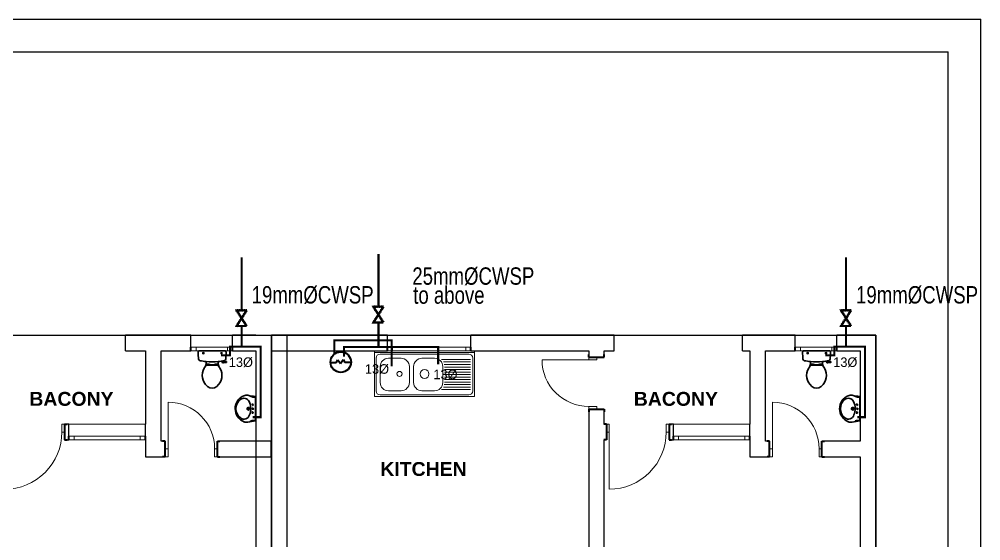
# Model space of a CAD drawing. Header units: inches. Extents: x 23 to 2032867, y 13 to 664695.
# Drawn here: x 403414 to 417234, y 501557 to 509062 of the extents above; entities that cross this region are included whole.
import ezdxf

# ---------------------------------------------------------------- set-up
doc = ezdxf.new("R2010")
doc.units = ezdxf.units.IN
doc.header["$MEASUREMENT"] = 0
for name, pattern in [('ACAD_ISO10W100', [18, 12, -3, 0, -3]), ('DASHDOT', [1, 0.5, -0.25, 0, -0.25]), ('DASHED1', [1, 0.3, -0.4, 0.3]), ('DOTDASH', [1, 0.3, -0.2, 0, -0.2, 0.3]), ('Hidden Line', [391.222223, 282.222223, -109])]:
    doc.linetypes.add(name, pattern=pattern)
for name, color, linetype, lineweight, true_color in [('Annotation - Text_Pen_No__86', 7, 'Continuous', 20, 0x5555ff), ('ARCHICAD Doors_Pen_No__23', 7, 'Continuous', 20, 0xff6600), ('ARCHICAD Doors_Pen_No__3', 7, 'Continuous', 18, 0xff6600), ('ARCHICAD Windows_Pen_No__23', 7, 'Continuous', 20, 0xff6600), ('ARCHICAD Windows_Pen_No__3', 7, 'Continuous', 18, 0xff6600), ('Structural - Bearing_Pen_No__89', 7, 'Continuous', 20, 0x71cebe)]:
    doc.layers.add(name, color=color, linetype=linetype, lineweight=lineweight, true_color=true_color)
for name, color, linetype, lineweight in [('ARCHICAD Doors_Pen_No__27', 7, 'Continuous', 35), ('ARCHICAD Windows_Pen_No__27', 7, 'Continuous', 35), ('Building', 8, 'Continuous', 18), ('Structural - Bearing_Pen_No__27', 7, 'Continuous', 35), ('WATER SUPPLY', 5, 'ACAD_ISO10W100', 50), ('watersupply', 4, 'DASHDOT', 25)]:
    doc.layers.add(name, color=color, linetype=linetype, lineweight=lineweight)
doc.layers.add('LIAB', color=8, linetype='Continuous')
doc.layers.add('PLOTYR', color=15, linetype='Continuous')
doc.styles.add('GENERATED_STYLE_2', font='arialbd.ttf')
doc.styles.add('SPIRITTXTSTYLE1', font='ORIG2')

msp = doc.modelspace()

# ---------------------------------------------------------------- linework, layer by layer
at = {"layer": 'ARCHICAD Doors_Pen_No__23', "color": 8, "linetype": 'Continuous'}
for p, q in [((411598.449, 504200.216), (411598.449, 504160.216)), ((411713.449, 504200.216), (411598.449, 504200.216)), ((411598.449, 504160.216), (411713.449, 504160.216)), ((411713.449, 504160.216), (411713.449, 504200.216)), ((411713.449, 503490.216), (411598.449, 503490.216)), ((411598.449, 503490.216), (411598.449, 503450.216)), ((411713.449, 503450.216), (411713.449, 503490.216)), ((411598.449, 503450.216), (411713.449, 503450.216)), ((404066.46, 503235.429), (404026.46, 503235.429)), ((404026.46, 503235.429), (404026.46, 503120.429)), ((404066.46, 503120.429), (404066.46, 503235.429)), ((411893.478, 503235.429), (411853.478, 503235.429)), ((411853.478, 503235.429), (411853.478, 503120.429)), ((411893.478, 503120.429), (411893.478, 503235.429)), ((412753.478, 503235.429), (412713.478, 503235.429)), ((412713.478, 503235.429), (412713.478, 503120.429)), ((412753.478, 503120.429), (412753.478, 503235.429)), ((404026.46, 503120.429), (404066.46, 503120.429)), ((411853.478, 503120.429), (411893.478, 503120.429)), ((412713.478, 503120.429), (412753.478, 503120.429)), ((405512.504, 502881.924), (405552.504, 502881.924)), ((405512.504, 502766.924), (405512.504, 502881.924)), ((405552.504, 502881.924), (405552.504, 502766.924)), ((406222.504, 502766.924), (406222.504, 502881.924)), ((406222.504, 502881.924), (406262.504, 502881.924)), ((406262.504, 502881.924), (406262.504, 502766.924)), ((414199.522, 502881.924), (414239.522, 502881.924)), ((414199.522, 502766.924), (414199.522, 502881.924)), ((414239.522, 502881.924), (414239.522, 502766.924)), ((414909.522, 502766.924), (414909.522, 502881.924)), ((414909.522, 502881.924), (414949.522, 502881.924)), ((414949.522, 502881.924), (414949.522, 502766.924)), ((405552.504, 502766.924), (405512.504, 502766.924)), ((406262.504, 502766.924), (406222.504, 502766.924)), ((414239.522, 502766.924), (414199.522, 502766.924)), ((414949.522, 502766.924), (414909.522, 502766.924))]:
    msp.add_line(p, q, dxfattribs=at)
at = {"layer": 'ARCHICAD Doors_Pen_No__27', "color": 8, "linetype": 'Continuous'}
for p, q in [((411598.449, 504200.216), (411598.449, 504237.216)), ((411598.449, 504200.216), (411713.449, 504200.216)), ((411713.449, 504200.216), (411823.449, 504200.216)), ((411823.449, 504200.216), (411823.449, 504237.216)), ((411598.449, 503450.216), (411713.449, 503450.216)), ((411598.449, 503450.216), (411598.449, 503413.216)), ((411713.449, 503450.216), (411823.449, 503450.216)), ((411823.449, 503450.216), (411823.449, 503413.216)), ((404066.46, 503235.429), (404066.46, 503120.429)), ((404066.46, 503235.429), (404103.46, 503235.429)), ((411853.478, 503235.429), (411816.478, 503235.429)), ((411853.478, 503235.429), (411853.478, 503120.429)), ((412753.478, 503235.429), (412753.478, 503120.429)), ((412753.478, 503235.429), (412790.478, 503235.429)), ((404066.46, 503120.429), (404066.46, 503010.429)), ((411853.478, 503120.429), (411853.478, 503010.429)), ((412753.478, 503120.429), (412753.478, 503010.429)), ((404066.46, 503010.429), (404103.46, 503010.429)), ((405512.504, 502991.924), (405475.504, 502991.924)), ((405512.504, 502881.924), (405512.504, 502991.924)), ((406262.504, 502881.924), (406262.504, 502991.924)), ((406262.504, 502991.924), (406299.504, 502991.924)), ((411853.478, 503010.429), (411816.478, 503010.429)), ((412753.478, 503010.429), (412790.478, 503010.429)), ((414199.522, 502991.924), (414162.522, 502991.924)), ((414199.522, 502881.924), (414199.522, 502991.924)), ((414949.522, 502881.924), (414949.522, 502991.924)), ((414949.522, 502991.924), (414986.522, 502991.924)), ((405512.504, 502766.924), (405512.504, 502881.924)), ((406262.504, 502766.924), (406262.504, 502881.924)), ((414199.522, 502766.924), (414199.522, 502881.924)), ((414949.522, 502766.924), (414949.522, 502881.924)), ((405512.504, 502766.924), (405475.504, 502766.924)), ((406262.504, 502766.924), (406299.504, 502766.924)), ((414199.522, 502766.924), (414162.522, 502766.924)), ((414949.522, 502766.924), (414986.522, 502766.924))]:
    msp.add_line(p, q, dxfattribs=at)
at = {"layer": 'ARCHICAD Doors_Pen_No__3', "color": 8, "linetype": 'Continuous'}
for p, q in [((411598.449, 504160.216), (410928.449, 504160.216)), ((405552.504, 502881.924), (405552.504, 503551.924)), ((414239.522, 502881.924), (414239.522, 503551.924)), ((411893.478, 503120.429), (411893.478, 502300.429))]:
    msp.add_line(p, q, dxfattribs=at)
for centre, major_axis, start_param, end_param in [((411598.449, 504160.216), (473.762, 473.762), 2.35619449, 3.926990817), ((403206.46, 503120.429), (579.828, 579.828), 3.926990817, 5.497787144), ((411893.478, 503120.429), (579.828, 579.828), 3.926990817, 5.497787144)]:
    msp.add_ellipse(centre, major_axis=major_axis, ratio=1, start_param=start_param, end_param=end_param, dxfattribs=at)
at = {"layer": 'ARCHICAD Doors_Pen_No__3', "color": 8, "linetype": 'Continuous', "extrusion": (0, 0, -1)}
for centre in [(405552.504, 502881.924), (414239.522, 502881.924)]:
    msp.add_ellipse(centre, major_axis=(473.762, 473.762), ratio=1, start_param=-0.785398163, end_param=0.785398163, dxfattribs=at)
at = {"layer": 'ARCHICAD Windows_Pen_No__23', "color": 8, "linetype": 'Continuous'}
for p, q in [((405880.111, 504341.893), (405955.111, 504341.893)), ((405955.111, 504291.893), (405880.111, 504291.893)), ((405955.111, 504341.893), (405955.111, 504291.893)), ((406405.111, 504291.893), (406405.111, 504341.893)), ((406405.111, 504341.893), (406480.111, 504341.893)), ((406480.111, 504291.893), (406405.111, 504291.893)), ((408652.123, 504291.893), (408727.123, 504291.893)), ((408781.149, 504341.893), (408706.149, 504341.893)), ((408706.149, 504291.893), (408781.149, 504291.893)), ((408781.149, 504291.893), (408781.149, 504341.893)), ((409777.123, 504291.893), (409852.123, 504291.893)), ((409906.149, 504341.893), (409831.149, 504341.893)), ((409831.149, 504341.893), (409831.149, 504291.893)), ((409831.149, 504291.893), (409906.149, 504291.893)), ((414567.129, 504341.893), (414642.129, 504341.893)), ((414642.129, 504291.893), (414567.129, 504291.893)), ((414642.129, 504341.893), (414642.129, 504291.893)), ((415092.129, 504291.893), (415092.129, 504341.893)), ((415092.129, 504341.893), (415167.129, 504341.893)), ((415167.129, 504291.893), (415092.129, 504291.893)), ((404128.575, 503060.429), (404203.575, 503060.429)), ((404203.575, 503060.429), (404203.575, 503010.429)), ((405153.575, 503010.429), (405153.575, 503060.429)), ((405153.575, 503060.429), (405228.575, 503060.429)), ((412815.593, 503060.429), (412890.593, 503060.429)), ((412890.593, 503060.429), (412890.593, 503010.429)), ((413840.593, 503010.429), (413840.593, 503060.429)), ((413840.593, 503060.429), (413915.593, 503060.429)), ((404203.575, 503010.429), (404128.575, 503010.429)), ((405228.575, 503010.429), (405153.575, 503010.429)), ((412890.593, 503010.429), (412815.593, 503010.429)), ((413915.593, 503010.429), (413840.593, 503010.429))]:
    msp.add_line(p, q, dxfattribs=at)
at = {"layer": 'ARCHICAD Windows_Pen_No__27', "color": 8, "linetype": 'Continuous'}
for p, q in [((405880.111, 504291.893), (405880.111, 504341.893)), ((406480.111, 504291.893), (406480.111, 504341.893)), ((408706.149, 504291.893), (408706.149, 504341.893)), ((409906.149, 504291.893), (409906.149, 504341.893)), ((414567.129, 504291.893), (414567.129, 504341.893)), ((415167.129, 504291.893), (415167.129, 504341.893)), ((404128.575, 503010.429), (404128.575, 503060.429)), ((405228.575, 503010.429), (405228.575, 503060.429)), ((412815.593, 503010.429), (412815.593, 503060.429)), ((413915.593, 503010.429), (413915.593, 503060.429))]:
    msp.add_line(p, q, dxfattribs=at)
at = {"layer": 'ARCHICAD Windows_Pen_No__3', "color": 8, "linetype": 'Continuous'}
for p, q in [((406480.111, 504516.893), (405880.111, 504516.893)), ((409906.149, 504516.893), (408706.149, 504516.893)), ((415167.129, 504516.893), (414567.129, 504516.893)), ((406480.111, 504291.893), (405880.111, 504291.893)), ((405955.111, 504341.893), (406405.111, 504341.893)), ((406405.111, 504291.893), (405955.111, 504291.893)), ((409852.123, 504291.893), (408652.123, 504291.893)), ((409906.149, 504291.893), (408706.149, 504291.893)), ((408727.123, 504291.893), (409777.123, 504291.893)), ((409831.149, 504341.893), (408781.149, 504341.893)), ((408781.149, 504291.893), (409831.149, 504291.893)), ((415167.129, 504291.893), (414567.129, 504291.893)), ((414642.129, 504341.893), (415092.129, 504341.893)), ((415092.129, 504291.893), (414642.129, 504291.893)), ((405228.575, 503235.429), (404128.575, 503235.429)), ((413915.593, 503235.429), (412815.593, 503235.429)), ((404203.575, 503060.429), (405153.575, 503060.429)), ((412890.593, 503060.429), (413840.593, 503060.429)), ((405228.575, 503010.429), (404128.575, 503010.429)), ((405153.575, 503010.429), (404203.575, 503010.429)), ((413915.593, 503010.429), (412815.593, 503010.429)), ((413840.593, 503010.429), (412890.593, 503010.429))]:
    msp.add_line(p, q, dxfattribs=at)
at = {"layer": 'Building', "linetype": 'Continuous', "lineweight": 30, "ltscale": 1000}
for p, q in [((406379.835, 504291.893), (405993.055, 504291.893)), ((415066.853, 504291.893), (414680.073, 504291.893)), ((406100.042, 504136.153), (406100.042, 504112.369)), ((406107.815, 504080.342), (406107.815, 504097.024)), ((406107.815, 504097.024), (406141.9, 504097.024)), ((406134.107, 504097.024), (406134.107, 504082.994)), ((406141.9, 504097.024), (406141.9, 504083.594)), ((406141.9, 504092.896), (406158.901, 504092.896)), ((406158.901, 504092.896), (406158.901, 504089.157)), ((406158.901, 504089.157), (406213.989, 504089.157)), ((406213.989, 504092.896), (406213.989, 504089.157)), ((406230.991, 504092.896), (406213.989, 504092.896)), ((406230.991, 504097.024), (406230.991, 504084.451)), ((406265.075, 504097.024), (406230.991, 504097.024)), ((406238.783, 504097.024), (406238.783, 504084.002)), ((406265.075, 504081.86), (406265.075, 504097.024)), ((406272.849, 504112.369), (406272.849, 504136.153)), ((406325.572, 504142.561), (406328.791, 504131.281)), ((406327.974, 504134.143), (406350.46, 504139.313)), ((406350.647, 504138.421), (406348.971, 504146.385)), ((406390.798, 504123.381), (406350.395, 504117.359)), ((406359.252, 504132.296), (406388.357, 504135.985)), ((406392.597, 504133.177), (406393.973, 504128.292)), ((414787.059, 504136.153), (414787.059, 504112.369)), ((414794.833, 504080.342), (414794.833, 504097.024)), ((414794.833, 504097.024), (414828.917, 504097.024)), ((414821.125, 504097.024), (414821.125, 504082.994)), ((414828.917, 504097.024), (414828.917, 504083.594)), ((414828.917, 504092.896), (414845.919, 504092.896)), ((414845.919, 504092.896), (414845.919, 504089.157)), ((414845.919, 504089.157), (414901.006, 504089.157)), ((414901.006, 504092.896), (414901.006, 504089.157)), ((414918.008, 504092.896), (414901.006, 504092.896)), ((414918.008, 504097.024), (414918.008, 504084.451)), ((414952.093, 504097.024), (414918.008, 504097.024)), ((414925.801, 504097.024), (414925.801, 504084.002)), ((414952.093, 504081.86), (414952.093, 504097.024)), ((414959.866, 504112.369), (414959.866, 504136.153)), ((415012.59, 504142.561), (415015.809, 504131.281)), ((415014.992, 504134.143), (415037.477, 504139.313)), ((415037.665, 504138.421), (415035.988, 504146.385)), ((415077.816, 504123.381), (415037.413, 504117.359)), ((415046.27, 504132.296), (415075.374, 504135.985)), ((415079.614, 504133.177), (415080.991, 504128.292)), ((406809.456, 503623.334), (406787.109, 503625.209)), ((406809.456, 503623.334, -1683.122), (406787.109, 503625.209, -1683.122)), ((406809.456, 503281.675), (406809.456, 503633.448)), ((406809.456, 503281.675, -1683.122), (406809.456, 503633.448, -1683.122)), ((415496.474, 503623.334), (415474.126, 503625.209)), ((415496.474, 503623.334, -1683.122), (415474.126, 503625.209, -1683.122)), ((415496.474, 503281.675), (415496.474, 503633.448)), ((415496.474, 503281.675, -1683.122), (415496.474, 503633.448, -1683.122)), ((406809.456, 503291.789), (406787.109, 503289.914)), ((406809.456, 503291.789, -1683.122), (406787.109, 503289.914, -1683.122)), ((415496.474, 503291.789), (415474.126, 503289.914)), ((415496.474, 503291.789, -1683.122), (415474.126, 503289.914, -1683.122))]:
    msp.add_line(p, q, dxfattribs=at)
at = {"layer": 'Building', "color": 8, "linetype": 'Continuous'}
for p, q in [((408518.089, 504291.893), (409718.089, 504291.893)), ((408593.089, 504291.893), (408518.089, 504291.893)), ((408993.089, 504291.893), (408518.089, 504291.893))]:
    msp.add_line(p, q, dxfattribs=at)
at = {"layer": 'Building', "color": 8, "linetype": 'Continuous', "lineweight": 20}
for p, q in [((408578.089, 504291.893), (408518.089, 504291.893)), ((408638.089, 504291.893), (408578.089, 504291.893)), ((409118.089, 504291.893), (408638.089, 504291.893))]:
    msp.add_line(p, q, dxfattribs=at)
at = {"layer": 'Building', "color": 8, "lineweight": 20}
for p, q in [((409958.089, 504291.893), (408518.089, 504291.893)), ((408518.089, 504291.893), (408518.089, 503631.893)), ((409958.089, 503631.893), (409958.089, 504291.893)), ((409958.089, 504267.893), (408518.089, 504267.893)), ((408542.089, 504183.893), (408542.089, 503715.893)), ((409874.089, 504243.893), (408602.089, 504243.893)), ((408902.089, 504183.893), (408722.089, 504183.893)), ((409382.089, 504183.893), (409202.089, 504183.893)), ((409483.735, 504165.893), (409898.089, 504165.893)), ((409934.089, 503715.893), (409934.089, 504183.893)), ((408602.089, 504063.893), (408602.089, 503835.893)), ((409022.089, 504063.893), (409022.089, 503835.893)), ((409082.089, 504063.893), (409082.089, 503835.893)), ((409502.089, 504063.893), (409502.089, 503835.893)), ((409510.073, 504129.893), (409898.089, 504129.893)), ((409522.929, 504093.893), (409898.089, 504093.893)), ((409526.089, 504057.893), (409898.089, 504057.893)), ((409526.089, 504021.893), (409898.089, 504021.893)), ((409526.089, 503985.893), (409898.089, 503985.893)), ((409526.089, 503949.893), (409898.089, 503949.893)), ((409526.089, 503913.893), (409898.089, 503913.893)), ((409526.089, 503877.893), (409898.089, 503877.893)), ((409510.073, 503769.893), (409898.089, 503769.893)), ((409522.929, 503805.893), (409898.089, 503805.893)), ((409526.089, 503841.893), (409898.089, 503841.893)), ((408518.089, 503631.893), (409958.089, 503631.893)), ((408602.089, 503655.893), (409874.089, 503655.893)), ((408722.089, 503715.893), (408902.089, 503715.893)), ((409202.089, 503715.893), (409382.089, 503715.893)), ((409483.735, 503733.893), (409898.089, 503733.893))]:
    msp.add_line(p, q, dxfattribs=at)
at = {"layer": 'Building', "linetype": 'Continuous', "lineweight": 30, "ltscale": 50}
for p, q in [((406075.441, 504256.828), (406043.423, 504256.828)), ((406059.432, 504240.819), (406059.432, 504272.837)), ((406337.122, 504256.828), (406305.379, 504256.828)), ((406321.251, 504240.957), (406321.251, 504272.7)), ((414762.459, 504256.828), (414730.44, 504256.828)), ((414746.45, 504240.819), (414746.45, 504272.837)), ((415024.14, 504256.828), (414992.397, 504256.828)), ((415008.268, 504240.957), (415008.268, 504272.7)), ((406708.574, 503483.91), (406708.574, 503431.212)), ((406708.574, 503483.91, -1683.122), (406708.574, 503431.212, -1683.122)), ((415395.592, 503483.91), (415395.592, 503431.212)), ((415395.592, 503483.91, -1683.122), (415395.592, 503431.212, -1683.122)), ((406735.839, 503457.561), (406681.638, 503457.561)), ((406735.839, 503457.561, -1683.122), (406681.638, 503457.561, -1683.122)), ((415422.856, 503457.561), (415368.656, 503457.561)), ((415422.856, 503457.561, -1683.122), (415368.656, 503457.561, -1683.122))]:
    msp.add_line(p, q, dxfattribs=at)
at = {"layer": 'Building', "linetype": 'DASHED1', "lineweight": 30, "ltscale": 50}
for p, q in [((406782.813, 503513.665), (406747.889, 503513.665)), ((406782.813, 503513.665, -1683.122), (406747.889, 503513.665, -1683.122)), ((406765.771, 503531.356), (406765.771, 503495.975)), ((406765.771, 503531.356, -1683.122), (406765.771, 503495.975, -1683.122)), ((406770.183, 503439.871), (406770.183, 503475.252)), ((406770.183, 503439.871, -1683.122), (406770.183, 503475.252, -1683.122)), ((415469.831, 503513.665), (415434.907, 503513.665)), ((415469.831, 503513.665, -1683.122), (415434.907, 503513.665, -1683.122)), ((415452.789, 503531.356), (415452.789, 503495.975)), ((415452.789, 503531.356, -1683.122), (415452.789, 503495.975, -1683.122)), ((415457.201, 503439.871), (415457.201, 503475.252)), ((415457.201, 503439.871, -1683.122), (415457.201, 503475.252, -1683.122)), ((406782.814, 503401.457), (406747.889, 503401.457)), ((406782.814, 503401.457, -1683.122), (406747.889, 503401.457, -1683.122)), ((406787.226, 503457.561), (406752.301, 503457.561)), ((406787.226, 503457.561, -1683.122), (406752.301, 503457.561, -1683.122)), ((406765.771, 503383.767), (406765.771, 503419.147)), ((406765.771, 503383.767, -1683.122), (406765.771, 503419.147, -1683.122)), ((415469.831, 503401.457), (415434.907, 503401.457)), ((415469.831, 503401.457, -1683.122), (415434.907, 503401.457, -1683.122)), ((415474.244, 503457.561), (415439.319, 503457.561)), ((415474.244, 503457.561, -1683.122), (415439.319, 503457.561, -1683.122)), ((415452.789, 503383.767), (415452.789, 503419.147)), ((415452.789, 503383.767, -1683.122), (415452.789, 503419.147, -1683.122))]:
    msp.add_line(p, q, dxfattribs=at)
at = {"layer": 'Building', "linetype": 'Continuous', "lineweight": 30, "ltscale": 200}
for p, q in [((406804.896, 503462.122), (406814.016, 503462.122)), ((406814.016, 503462.122), (406804.896, 503453.001)), ((406814.016, 503453.001), (406804.896, 503462.122)), ((406804.896, 503462.122, -1683.122), (406814.016, 503462.122, -1683.122)), ((406814.016, 503462.122, -1683.122), (406804.896, 503453.001, -1683.122)), ((406814.016, 503453.001, -1683.122), (406804.896, 503462.122, -1683.122)), ((415491.914, 503462.122), (415501.034, 503462.122)), ((415501.034, 503462.122), (415491.914, 503453.001)), ((415501.034, 503453.001), (415491.914, 503462.122)), ((415491.914, 503462.122, -1683.122), (415501.034, 503462.122, -1683.122)), ((415501.034, 503462.122, -1683.122), (415491.914, 503453.001, -1683.122)), ((415501.034, 503453.001, -1683.122), (415491.914, 503462.122, -1683.122)), ((406804.896, 503453.001), (406814.016, 503453.001)), ((406804.896, 503453.001, -1683.122), (406814.016, 503453.001, -1683.122)), ((415491.914, 503453.001), (415501.034, 503453.001)), ((415491.914, 503453.001, -1683.122), (415501.034, 503453.001, -1683.122))]:
    msp.add_line(p, q, dxfattribs=at)
at = {"layer": 'Building', "linetype": 'Continuous', "lineweight": 30, "ltscale": 50}
for centre in [(406059.432, 504256.828), (406321.251, 504256.828), (414746.45, 504256.828), (415008.268, 504256.828)]:
    msp.add_circle(centre, 9.351, dxfattribs=at)
at = {"layer": 'Building', "color": 8, "lineweight": 20}
for centre, radius in [((409239.422, 503957.927), 63.881), ((408879.557, 503957.927), 36.346)]:
    msp.add_circle(centre, radius, dxfattribs=at)
at = {"layer": 'Building', "linetype": 'Continuous', "lineweight": 30, "ltscale": 1000}
for centre, radius in [((406708.574, 503457.561), 18.608), ((406708.574, 503457.561, -1683.122), 18.608), ((406708.574, 503457.561), 10.99), ((406708.574, 503457.561, -1683.122), 10.99), ((415395.592, 503457.561), 18.608), ((415395.592, 503457.561, -1683.122), 18.608), ((415395.592, 503457.561), 10.99), ((415395.592, 503457.561, -1683.122), 10.99)]:
    msp.add_circle(centre, radius, dxfattribs=at)
at = {"layer": 'Building', "linetype": 'DASHED1', "lineweight": 30, "ltscale": 50}
for centre in [(406765.771, 503513.665), (406765.771, 503513.665, -1683.122), (406770.183, 503457.561), (406770.183, 503457.561, -1683.122), (415452.789, 503513.665), (415452.789, 503513.665, -1683.122), (415457.201, 503457.561), (415457.201, 503457.561, -1683.122), (406765.771, 503401.457), (406765.771, 503401.457, -1683.122), (415452.789, 503401.457), (415452.789, 503401.457, -1683.122)]:
    msp.add_circle(centre, 9.504, dxfattribs=at)
at = {"layer": 'Building', "linetype": 'Continuous', "lineweight": 30, "ltscale": 1000}
for centre, radius, start, end in [((406019.62, 504270.966), 33.819, 141.7697938, 181.0191617), ((406353.27, 504270.966), 33.819, 358.9808265, 38.2302081), ((414706.638, 504270.966), 33.819, 141.7697938, 181.0191617), ((415040.287, 504270.966), 33.819, 358.9808265, 38.2302081), ((406881.914, 504270.364), 896.106, 180.0000019, 186.330877), ((406017.604, 504174.472), 26.494, 186.330877, 259.2903908), ((406355.629, 504174.155), 26.118, 280.7270761, 353.6508475), ((405490.976, 504270.364), 896.106, 353.6508475, 0), ((415568.931, 504270.364), 896.106, 180.0000019, 186.330877), ((414704.622, 504174.472), 26.494, 186.330877, 259.2903908), ((415042.646, 504174.155), 26.118, 280.7270761, 353.6508475), ((414177.994, 504270.364), 896.106, 353.6508475, 0), ((406186.445, 505067.22), 935.068, 259.2903908, 264.6980974), ((406249.145, 503936.519), 204.567, 148.9077103, 230.8791806), ((406374.241, 503861.079), 350.65, 146.1570702, 148.9077103), ((405999.476, 504112.369), 100.566, 326.1570684, 0), ((406108.131, 504064.682), 15.584, 96.9358105, 142.5800181), ((406186.625, 505065.28), 933.119, 264.6980974, 275.3019114), ((406193.369, 503363.985), 721.447, 84.3005444, 96.9358206), ((406123.746, 503936.519), 204.567, 309.1208282, 31.0923054), ((406263.469, 504066.359), 15.584, 37.7817379, 84.3005444), ((406186.445, 505067.22), 935.068, 275.3019114, 280.7270761), ((406373.415, 504112.369), 100.566, 180.0000019, 213.8429404), ((405998.649, 503861.079), 350.65, 31.0923054, 33.8429316), ((406347.524, 504136.627), 19.481, 195.9271971, 278.4778948), ((406358.272, 504140.027), 7.792, 191.8886154, 277.22379), ((406388.847, 504132.12), 3.896, 15.7397884, 97.2238087), ((406390.224, 504127.235), 3.896, 278.4778948, 15.7397884), ((414873.463, 505067.22), 935.068, 259.2903908, 264.6980974), ((414936.162, 503936.519), 204.567, 148.9077103, 230.8791806), ((415061.259, 503861.079), 350.65, 146.1570702, 148.9077103), ((414686.494, 504112.369), 100.566, 326.1570684, 0), ((414795.149, 504064.682), 15.584, 96.9358105, 142.5800181), ((414873.643, 505065.28), 933.119, 264.6980974, 275.3019114), ((414880.387, 503363.985), 721.447, 84.3005444, 96.9358206), ((414810.763, 503936.519), 204.567, 309.1208282, 31.0923054), ((414950.486, 504066.359), 15.584, 37.7817379, 84.3005444), ((414873.463, 505067.22), 935.068, 275.3019114, 280.7270761), ((415060.432, 504112.369), 100.566, 180.0000019, 213.8429404), ((414685.667, 503861.079), 350.65, 31.0923054, 33.8429316), ((415034.541, 504136.627), 19.481, 195.9271971, 278.4778948), ((415045.29, 504140.027), 7.792, 191.8886154, 277.22379), ((415075.864, 504132.12), 3.896, 15.7397884, 97.2238087), ((415077.241, 504127.235), 3.896, 278.4778948, 15.7397884), ((406186.445, 503859.425), 105.195, 230.8791806, 309.1208282), ((414873.463, 503859.425), 105.195, 230.8791806, 309.1208282), ((406720.702, 503457.566), 203.147, 112.4424723, 248.1531127), ((406720.702, 503457.566, -1683.122), 203.147, 112.4424723, 248.1531127), ((406644.199, 503524.585), 82.661, 25.2174734, 128.537704), ((406644.199, 503524.585, -1683.122), 82.661, 25.2174734, 128.537704), ((406682.896, 503549.328), 103.901, 80.4525984, 112.4906661), ((406682.896, 503549.328, -1683.122), 103.901, 80.4525984, 112.4906661), ((406850.943, 504215.698), 583.726, 255.0270052, 265.9244355), ((406850.943, 504215.698, -1683.122), 583.726, 255.0270052, 265.9244355), ((406787.109, 503729.111), 103.901, 239.9007316, 270.0000094), ((406787.109, 503729.111, -1683.122), 103.901, 239.9007316, 270.0000094), ((415407.72, 503457.566), 203.147, 112.4424723, 248.1531127), ((415407.72, 503457.566, -1683.122), 203.147, 112.4424723, 248.1531127), ((415331.217, 503524.585), 82.661, 25.2174734, 128.537704), ((415331.217, 503524.585, -1683.122), 82.661, 25.2174734, 128.537704), ((415369.913, 503549.328), 103.901, 80.4525984, 112.4906661), ((415369.913, 503549.328, -1683.122), 103.901, 80.4525984, 112.4906661), ((415537.96, 504215.698), 583.726, 255.0270052, 265.9244355), ((415537.96, 504215.698, -1683.122), 583.726, 255.0270052, 265.9244355), ((415474.126, 503729.111), 103.901, 239.9007316, 270.0000094), ((415474.126, 503729.111, -1683.122), 103.901, 239.9007316, 270.0000094), ((406697.584, 503457.561), 168.347, 128.53754, 231.4625075), ((406697.584, 503457.561, -1683.122), 168.347, 128.53754, 231.4625075), ((406504.224, 503457.208), 238.006, 337.8276538, 25.5349405), ((406504.224, 503457.208, -1683.122), 238.006, 337.8276538, 25.5349405), ((415384.602, 503457.561), 168.347, 128.53754, 231.4625075), ((415384.602, 503457.561, -1683.122), 168.347, 128.53754, 231.4625075), ((415191.241, 503457.208), 238.006, 337.8276538, 25.5349405), ((415191.241, 503457.208, -1683.122), 238.006, 337.8276538, 25.5349405), ((406644.551, 503391.493), 83.628, 231.6817737, 343.2461383), ((406644.551, 503391.493, -1683.122), 83.628, 231.6817737, 343.2461383), ((415331.569, 503391.493), 83.628, 231.6817737, 343.2461383), ((415331.569, 503391.493, -1683.122), 83.628, 231.6817737, 343.2461383), ((406693.464, 503383.3), 124.156, 245.8931025, 246.0931451), ((406693.464, 503383.3, -1683.122), 124.156, 245.8931025, 246.0931451), ((406682.896, 503365.794), 103.901, 247.5093438, 279.5474663), ((406682.896, 503365.794, -1683.122), 103.901, 247.5093438, 279.5474663), ((406850.943, 502699.425), 583.726, 94.075602, 104.9730049), ((406850.943, 502699.425, -1683.122), 583.726, 94.075602, 104.9730049), ((406787.109, 503186.012), 103.901, 90.0000006, 120.0992783), ((406787.109, 503186.012, -1683.122), 103.901, 90.0000006, 120.0992783), ((415380.482, 503383.3), 124.156, 245.8931025, 246.0931451), ((415380.482, 503383.3, -1683.122), 124.156, 245.8931025, 246.0931451), ((415369.913, 503365.794), 103.901, 247.5093438, 279.5474663), ((415369.913, 503365.794, -1683.122), 103.901, 247.5093438, 279.5474663), ((415537.961, 502699.425), 583.726, 94.075602, 104.9730049), ((415537.961, 502699.425, -1683.122), 583.726, 94.075602, 104.9730049), ((415474.126, 503186.012), 103.901, 90.0000006, 120.0992783), ((415474.126, 503186.012, -1683.122), 103.901, 90.0000006, 120.0992783)]:
    msp.add_arc(centre, radius, start, end, dxfattribs=at)
at = {"layer": 'Building', "color": 8, "lineweight": 20}
for centre, radius, start, end in [((408602.089, 504183.893), 60, 90, 180), ((408722.089, 504063.893), 120, 90, 180), ((408902.089, 504063.893), 120, 0, 90), ((409202.089, 504063.893), 120, 90, 180), ((409382.089, 504063.893), 120, 0, 90), ((409874.089, 504183.893), 60, 0, 90), ((408722.089, 503835.893), 120, 180, 270), ((408902.089, 503835.893), 120, 270, 0), ((409202.089, 503835.893), 120, 180, 270), ((409382.089, 503835.893), 120, 270, 0), ((408602.089, 503715.893), 60, 180, 270), ((409874.089, 503715.893), 60, 270, 0)]:
    msp.add_arc(centre, radius, start, end, dxfattribs=at)
at = {"layer": 'LIAB', "color": 7, "linetype": 'Continuous', "ltscale": 256.031999}
for p in [(379334.413, 508592.866), (416764.527, 482586.911)]:
    msp.add_line(p, (416764.527, 508592.866), dxfattribs=at)
at = {"layer": 'PLOTYR', "color": 1, "linetype": 'Continuous', "ltscale": 250}
for p in [(378741.379, 509062.288), (417233.949, 482117.489)]:
    msp.add_line(p, (417233.949, 509062.288), dxfattribs=at)
at = {"layer": 'Structural - Bearing_Pen_No__27', "color": 8, "linetype": 'Continuous', "lineweight": 25}
for p, q in [((404939.634, 504291.893), (404939.634, 504516.893)), ((405880.111, 504516.893), (404939.634, 504516.893)), ((405880.111, 504341.893), (405880.111, 504516.893)), ((406480.111, 504341.893), (406480.111, 504516.893)), ((406814.181, 504516.893), (406480.111, 504516.893)), ((407264.181, 504516.847), (407039.181, 504516.893)), ((408706.149, 504516.893), (407039.181, 504516.893)), ((407262.96, 499776.077), (407264.181, 504516.847)), ((408706.149, 504341.893), (408706.149, 504516.893)), ((409906.149, 504341.893), (409906.149, 504516.893)), ((411598.449, 504516.893), (409906.149, 504516.893)), ((411964.117, 504516.893), (411598.449, 504516.893)), ((411964.117, 504291.893), (411964.117, 504516.893)), ((413811.386, 504291.893), (413811.386, 504516.893)), ((414567.129, 504516.893), (413811.386, 504516.893)), ((414567.129, 504341.893), (414567.129, 504516.893)), ((415167.129, 504341.893), (415167.129, 504516.893)), ((415726.199, 504516.893), (415167.129, 504516.893)), ((415726.199, 504291.893), (415726.199, 504516.893)), ((404939.634, 504291.893), (405227.357, 504291.893)), ((405227.357, 504291.893), (405227.357, 503235.429)), ((405452.357, 504291.893), (405880.111, 504291.893)), ((405452.357, 502991.924), (405452.357, 504291.893)), ((405880.111, 504291.893), (405880.111, 504341.893)), ((406480.111, 504291.893), (406480.111, 504341.893)), ((406480.111, 504291.893), (406814.147, 504291.893)), ((406814.147, 504291.893), (406813.302, 498847.425)), ((407039.123, 504291.893), (407037.96, 499776.135)), ((407038.302, 498847.39), (407039.147, 504291.893)), ((407039.181, 504291.893), (408706.149, 504291.893)), ((408706.149, 504291.893), (408706.149, 504341.893)), ((409906.149, 504291.893), (409906.149, 504341.893)), ((409906.149, 504291.893), (411598.449, 504291.893)), ((411598.449, 504291.893), (411598.449, 504200.216)), ((411823.449, 504200.216), (411823.449, 504291.893)), ((411823.449, 504291.893), (411964.117, 504291.893)), ((413811.386, 504291.893), (413914.375, 504291.893)), ((413914.375, 504291.893), (413914.375, 503235.429)), ((414139.375, 504291.893), (414567.129, 504291.893)), ((414139.375, 502991.924), (414139.375, 504291.893)), ((414567.129, 504291.893), (414567.129, 504341.893)), ((415167.129, 504291.893), (415167.129, 504341.893)), ((415167.129, 504291.893), (415499.181, 504291.893)), ((415499.181, 504291.893), (415499.181, 502991.924)), ((415724.181, 498847.391), (415724.181, 504291.893)), ((415724.181, 504291.893), (415726.199, 504291.893)), ((411598.449, 504200.216), (411598.449, 504237.216)), ((411598.449, 504200.216), (411713.449, 504200.216)), ((411713.449, 504200.216), (411823.449, 504200.216)), ((411823.449, 504200.216), (411823.449, 504237.216)), ((411598.449, 503450.216), (411598.449, 503413.216)), ((411598.449, 503450.216), (411713.449, 503450.216)), ((411598.449, 503450.216), (411598.449, 499776.135)), ((411713.449, 503450.216), (411823.449, 503450.216)), ((411823.449, 503450.216), (411823.449, 503413.216)), ((411823.449, 503235.429), (411823.449, 503450.216)), ((404066.46, 503235.429), (404103.46, 503235.429)), ((404066.46, 503235.429), (404066.46, 503120.429)), ((404128.575, 503235.429), (404066.46, 503235.429)), ((404128.575, 503060.429), (404128.575, 503235.429)), ((405228.575, 503060.429), (405228.575, 503235.429)), ((411853.478, 503235.429), (411816.478, 503235.429)), ((411853.478, 503235.429), (411823.449, 503235.429)), ((411853.478, 503235.429), (411853.478, 503120.429)), ((412753.478, 503235.429), (412790.478, 503235.429)), ((412753.478, 503235.429), (412753.478, 503120.429)), ((412815.593, 503235.429), (412753.478, 503235.429)), ((412815.593, 503060.429), (412815.593, 503235.429)), ((413915.593, 503060.429), (413915.593, 503235.429)), ((404066.46, 503120.429), (404066.46, 503010.429)), ((404128.575, 503010.429), (404128.575, 503060.429)), ((405228.575, 503010.429), (405228.575, 503060.429)), ((411853.478, 503120.429), (411853.478, 503010.429)), ((412753.478, 503120.429), (412753.478, 503010.429)), ((412815.593, 503010.429), (412815.593, 503060.429)), ((413915.593, 503010.429), (413915.593, 503060.429)), ((404066.46, 503010.429), (404103.46, 503010.429)), ((404066.46, 503010.429), (404128.575, 503010.429)), ((405227.357, 503010.429), (405227.357, 502766.924)), ((405512.504, 502991.924), (405452.357, 502991.924)), ((405512.504, 502991.924), (405475.504, 502991.924)), ((405512.504, 502881.924), (405512.504, 502991.924)), ((406262.504, 502991.924), (406299.504, 502991.924)), ((406262.504, 502881.924), (406262.504, 502991.924)), ((407037.164, 502991.924), (406262.504, 502991.924)), ((407037.164, 502766.924), (407037.164, 502991.924)), ((411853.478, 503010.429), (411816.478, 503010.429)), ((411823.449, 499776.135), (411823.449, 503010.429)), ((411823.449, 503010.429), (411853.478, 503010.429)), ((412753.478, 503010.429), (412790.478, 503010.429)), ((412753.478, 503010.429), (412815.593, 503010.429)), ((413914.375, 503010.429), (413914.375, 502766.924)), ((414199.522, 502991.924), (414139.375, 502991.924)), ((414199.522, 502991.924), (414162.522, 502991.924)), ((414199.522, 502881.924), (414199.522, 502991.924)), ((414949.522, 502991.924), (414986.522, 502991.924)), ((414949.522, 502881.924), (414949.522, 502991.924)), ((415499.181, 502991.924), (414949.522, 502991.924)), ((405512.504, 502766.924), (405512.504, 502881.924)), ((406262.504, 502766.924), (406262.504, 502881.924)), ((414199.522, 502766.924), (414199.522, 502881.924)), ((414949.522, 502766.924), (414949.522, 502881.924)), ((405227.357, 502766.924), (405512.504, 502766.924)), ((405512.504, 502766.924), (405475.504, 502766.924)), ((406262.504, 502766.924), (406299.504, 502766.924)), ((406262.504, 502766.924), (407037.164, 502766.924)), ((413914.375, 502766.924), (414199.522, 502766.924)), ((414199.522, 502766.924), (414162.522, 502766.924)), ((414949.522, 502766.924), (414986.522, 502766.924)), ((414949.522, 502766.924), (415499.181, 502766.924)), ((415499.181, 502766.924), (415499.181, 499776.135))]:
    msp.add_line(p, q, dxfattribs=at)
at = {"layer": 'Structural - Bearing_Pen_No__89', "color": 8, "linetype": 'Continuous', "lineweight": 25}
for p, q in [((398352.164, 504516.893), (407039.181, 504516.893)), ((407039.181, 504516.893), (407037.164, 492066.893)), ((407037.96, 499551.135), (407039.181, 504516.893)), ((407039.181, 504516.893), (415726.199, 504516.893)), ((415726.199, 504516.893), (415724.181, 492066.893))]:
    msp.add_line(p, q, dxfattribs=at)
at = {"layer": 'WATER SUPPLY', "linetype": 'DOTDASH', "ltscale": 150, "const_width": 30, "flags": 128}
for points in [[(408577.054, 504925.155), (408577.054, 505685.509)], [(406610.897, 504873.187), (406610.897, 505633.541)], [(415297.915, 504873.187), (415297.915, 505633.541)], [(408577.054, 504401.323), (408577.054, 504698.476)], [(406610.897, 504349.354), (406610.897, 504646.508)], [(415297.915, 504349.354), (415297.915, 504646.508)], [(406610.897, 504349.354), (406443.575, 504349.354), (406443.575, 504225.251), (406314.933, 504225.251)], [(406610.897, 504349.354), (406884.626, 504349.354), (406884.626, 503335.618), (406771.383, 503335.618)], [(408577.054, 504344.572), (408083.509, 504344.572), (408083.509, 504208.939)], [(408577.054, 504401.323), (408577.054, 504344.572), (409435.24, 504344.572), (409435.24, 504096.615)], [(415297.915, 504349.354), (415130.593, 504349.354), (415130.593, 504225.251), (415001.951, 504225.251)], [(415297.915, 504349.354), (415571.644, 504349.354), (415571.644, 503335.618), (415458.4, 503335.618)]]:
    msp.add_lwpolyline(points, dxfattribs=at)
at = {"layer": 'WATER SUPPLY', "linetype": 'Continuous', "const_width": 30, "flags": 128}
for points in [[(406683.271, 504646.508), (406538.523, 504646.508), (406683.271, 504873.187)], [(406683.271, 504646.508), (406538.523, 504873.187), (406683.271, 504873.187)], [(408649.428, 504698.476), (408504.681, 504698.476), (408649.428, 504925.155)], [(408649.428, 504698.476), (408504.681, 504925.155), (408649.428, 504925.155)], [(415370.289, 504646.508), (415225.541, 504646.508), (415370.289, 504873.187)], [(415370.289, 504646.508), (415225.541, 504873.187), (415370.289, 504873.187)]]:
    msp.add_lwpolyline(points, dxfattribs=at)
at = {"layer": 'WATER SUPPLY', "linetype": 'DASHDOT', "ltscale": 25}
for points in [[(406683.271, 504873.187), (406538.523, 504873.187)], [(406538.523, 504646.508), (406683.271, 504873.187)], [(406683.271, 504646.508), (406538.523, 504873.187)], [(408649.428, 504925.155), (408504.681, 504925.155)], [(408504.681, 504698.476), (408649.428, 504925.155)], [(408649.428, 504698.476), (408504.681, 504925.155)], [(415370.289, 504873.187), (415225.541, 504873.187)], [(415225.541, 504646.508), (415370.289, 504873.187)], [(415370.289, 504646.508), (415225.541, 504873.187)]]:
    msp.add_lwpolyline(points, dxfattribs=at)
at = {"layer": 'WATER SUPPLY', "linetype": 'DOTDASH', "ltscale": 700, "const_width": 30, "flags": 128}
for points in [[(406610.897, 504873.187), (406610.897, 504873.187)], [(408577.054, 504925.155), (408577.054, 504925.155)], [(415297.915, 504873.187), (415297.915, 504873.187)]]:
    msp.add_lwpolyline(points, dxfattribs=at)
at = {"layer": 'WATER SUPPLY', "color": 1, "linetype": 'Continuous', "ltscale": 150, "const_width": 30, "flags": 128}
msp.add_lwpolyline([(407944.31, 504244.783), (407944.31, 504440.288), (408767.437, 504440.288), (408767.437, 504065.533)], dxfattribs=at)
at = {"layer": 'watersupply', "color": 1, "linetype": 'Continuous', "lineweight": 35, "ltscale": 10}
for p, q in [((407969.524, 504119.636), (407990.978, 504161.868)), ((407990.978, 504161.868), (408029.328, 504107.453)), ((408029.328, 504107.453), (408071.699, 504163.98)), ((408071.699, 504163.98), (408095.224, 504123.116)), ((407969.524, 504119.636), (407881.292, 504118.319)), ((408183.456, 504124.433), (408095.224, 504123.116))]:
    msp.add_line(p, q, dxfattribs=at)
msp.add_circle((408035.484, 504128.302), 147.921, dxfattribs=at)

# ---------------------------------------------------------------- texts
at = {"color": 0, "lineweight": 20, "ltscale": 0.45, "style": 'SPIRITTXTSTYLE1', "width": 0.8}
for s, p in [('25mm%%CCWSP', (409063.768, 505241.466, 3209.933)), ('19mm%%CCWSP', (406754.337, 504971.745, 3209.933)), ('to above', (409076.36, 504968.222, 3209.933)), ('19mm%%CCWSP', (415441.355, 504971.745, 3209.933))]:
    msp.add_text(s, height=250, dxfattribs=at).set_placement(p)
at = {"color": 0, "lineweight": 25, "ltscale": 0.45, "char_height": 137.16864, "width": 381.35138, "attachment_point": 1, "style": 'SPIRITTXTSTYLE1'}
for insert in [(406426.421, 504195.973, -777.6), (415113.439, 504195.973, -777.6), (408382.503, 504097.908, -777.6), (409366.503, 504019.778, -777.6)]:
    msp.add_mtext('{\\C256;13Ø}', dxfattribs=dict(at, insert=insert))
at = {"layer": 'Annotation - Text_Pen_No__86', "color": 8, "linetype": 'Hidden Line', "lineweight": 25, "style": 'GENERATED_STYLE_2'}
for s, p in [('BACONY', (403559.37, 503499.512)), ('BACONY', (412246.388, 503499.512)), ('KITCHEN', (408603.059, 502490.349))]:
    msp.add_text(s, height=200, dxfattribs=at).set_placement(p)

doc.saveas('drawing.dxf')
